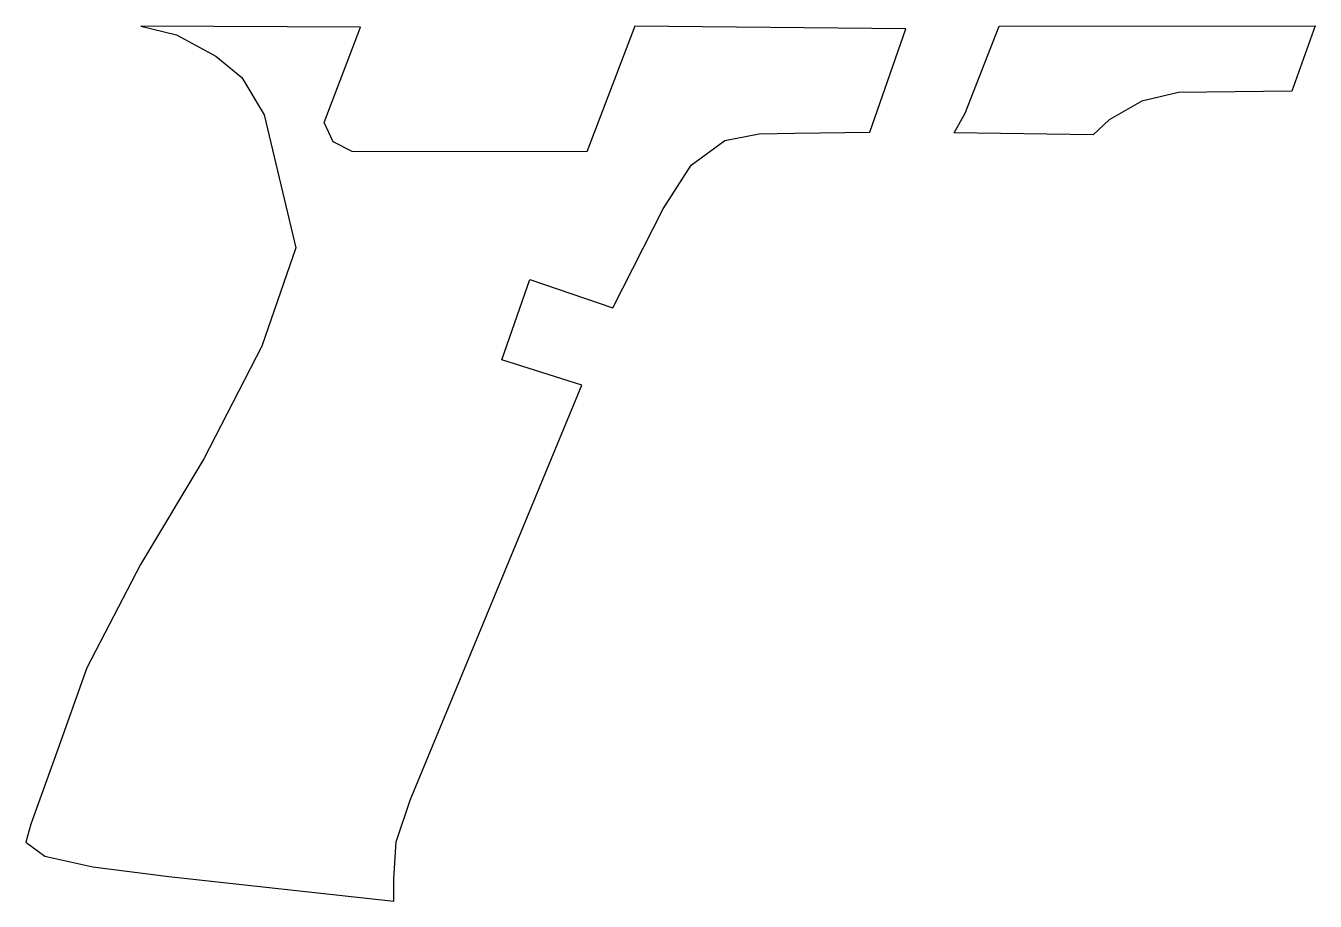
# Model space of a CAD drawing. Extents: x -65 to 65, y -34 to 54.
import ezdxf

# ---------------------------------------------------------------- set-up
doc = ezdxf.new("R2010")
doc.units = 0
doc.layers.add('Group_24286_Red', color=1, linetype='Continuous')

msp = doc.modelspace()

# ---------------------------------------------------------------- linework, layer by layer
at = {"layer": 'Group_24286_Red'}
for points in [[(-49.67, 53.49), (-45.7, 51.34), (-43.08, 49.2), (-40.85, 45.46), (-37.67, 32.08), (-41.07, 22.21), (-46.9, 10.86), (-53.27, 0.26), (-58.67, -10.14), (-61.64, -18.52), (-64.3, -25.84), (-64.81, -27.67), (-62.88, -29.06), (-58.07, -30.14), (-50.44, -31.1), (-27.81, -33.6), (-27.8, -31.33), (-27.59, -27.64), (-26.17, -23.43), (-8.9, 18.27), (-16.95, 20.83), (-14.15, 28.91), (-5.81, 26.06), (-0.73, 36.02), (2.07, 40.41), (5.46, 42.87), (8.91, 43.53), (12.5, 43.6), (20.05, 43.72), (23.67, 54.09), (-3.59, 54.37), (-8.42, 41.73), (-32, 41.76), (-33.91, 42.75), (-34.82, 44.69), (-31.16, 54.28), (-53.25, 54.36), (-49.67, 53.49)], [(29.61, 45.61), (33.05, 54.36), (64.81, 54.4), (62.46, 47.83), (51.05, 47.7), (47.39, 46.83), (44.08, 44.95), (42.5, 43.44), (28.51, 43.64), (29.61, 45.61)]]:
    msp.add_lwpolyline(points, close=True, dxfattribs=at)

doc.saveas('drawing.dxf')
